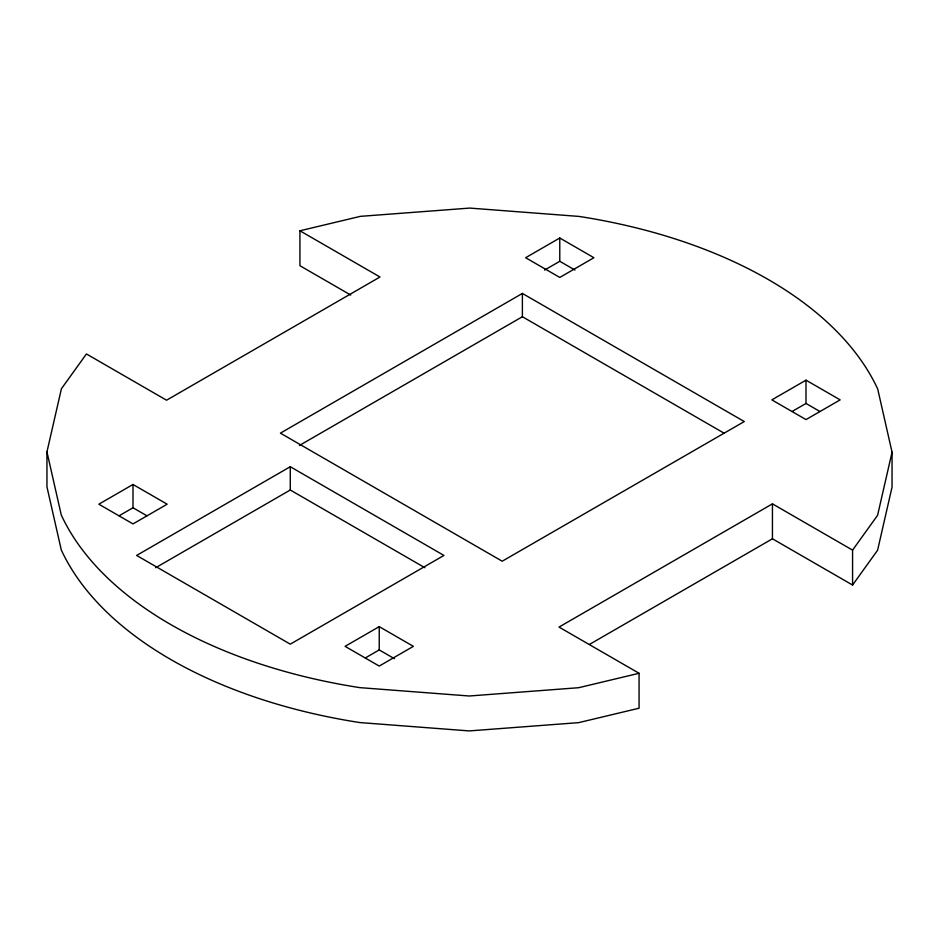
<?xml version="1.0" encoding="UTF-8"?>
<svg xmlns="http://www.w3.org/2000/svg" width="939" height="939" viewBox="0 0 939 939"><rect width="100%" height="100%" fill="white"/><g stroke="black" fill="none" stroke-linecap="round" stroke-linejoin="round"><path stroke-width="1.41" d="M589.504 644.4L772.445 538.786L852.577 585.044L852.577 550.125L772.445 503.856L559.022 627.076L639.072 673.286L639.072 708.217L578.624 722.643L469.254 730.918L359.895 722.572A422.55 243.952 0 0 1 61.281 549.961L46.95 486.825L46.95 451.894L61.411 388.758L86.423 353.956L166.555 400.214L379.978 277.005L299.928 230.783L299.928 265.714L350.752 295.057M299.928 230.783L360.376 216.357L469.746 208.082L579.105 216.428A422.55 243.952 0 0 1 877.719 389.039L892.05 452.175L877.589 515.311L852.577 550.125M852.577 585.044L877.589 550.242L892.05 487.106L892.05 452.175M132.998 484.477L98.853 504.196L132.998 523.915L167.154 504.196L132.998 484.477L132.998 507.764L119.089 515.793M559.773 238.001L525.629 257.72L559.773 277.439L593.918 257.72L559.773 238.001L559.773 261.288L544.597 270.056M522.389 293.438L280.409 433.149L502.212 561.217L744.275 421.552L522.389 293.438L522.389 316.725L723.992 433.125M299.412 445.462L522.389 316.725M290.28 466.718L136.625 555.442L290.28 644.154L443.947 555.442L290.28 466.718L290.28 490.005L424.898 567.719M155.674 567.719L290.28 490.005M379.227 626.642L345.083 646.349L379.227 666.068L413.371 646.349L379.227 626.642L379.227 649.917L394.403 658.685M806.002 380.166L771.846 399.873L806.002 419.592L840.147 399.873L806.002 380.166L806.002 403.453L792.082 411.482M365.318 657.957L379.227 649.917M639.072 673.286L578.624 687.712L469.254 695.999L359.895 687.641A422.55 243.952 0 0 1 61.281 515.042L46.95 451.894M559.773 261.288L574.95 270.056M806.002 403.453L819.911 411.482M132.998 507.764L146.918 515.793M772.445 503.856L772.445 538.786"/></g></svg>
